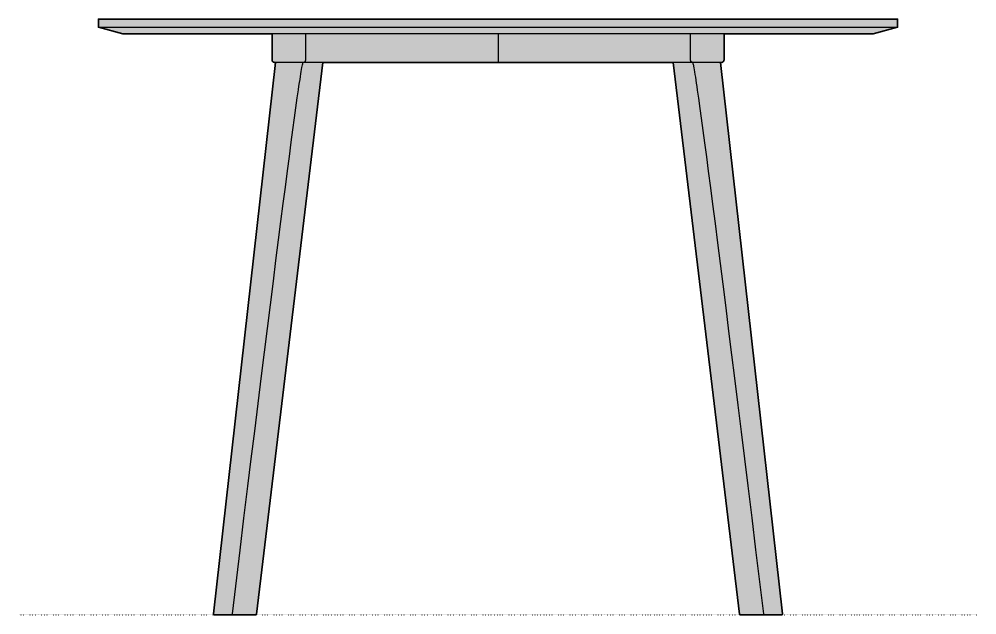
# Model space of a CAD drawing. Header units: millimetres. Extents: x 0 to 2760, y -1454 to 730.
# Drawn here: x 1586 to 2760, y 0 to 730 of the extents above; entities that cross this region are included whole.
import ezdxf

# ---------------------------------------------------------------- set-up
doc = ezdxf.new("R2010")
doc.units = ezdxf.units.MM
doc.linetypes.add('Dots', pattern=[1, 0, -1])
doc.layers.add('Blocks', color=7, linetype='Continuous')
doc.layers.add('Blocks$Fill', color=7, linetype='Continuous', true_color=0xffffff)
for name, color, linetype, lineweight, true_color in [('Blocks$Inner', 7, 'Continuous', 25, 0x007f00), ('Blocks$Outline', 7, 'Continuous', 35, 0xff3f3f), ('Groud', 7, 'Dots', 25, 0x243775)]:
    doc.layers.add(name, color=color, linetype=linetype, lineweight=lineweight, true_color=true_color)

# ---------------------------------------------------------------- blocks, each defined once
blk = doc.blocks.new('CPH 220 Dining Table Ø98 Side')
at = {"layer": 'Blocks$Fill'}
blk.add_hatch(color=256, dxfattribs=at).paths.add_polyline_path([(310.1, 712), (127.2, 712), (97.2, 720), (97.2, 730), (1077.2, 730), (1077.2, 720), (1047.2, 712), (864.4, 712), (864.4, 679.9), (864.4, 679.8), (864.3, 679.7), (864.3, 679.6), (864.3, 679.5), (864.3, 679.4), (864.3, 679.3), (864.2, 679.2), (864.2, 679.1), (864.2, 679), (864.1, 678.9), (864.1, 678.8), (864.1, 678.7), (864, 678.6), (864, 678.5), (863.9, 678.4), (863.9, 678.4), (863.8, 678.3), (863.7, 678.2), (863.7, 678.1), (863.6, 678), (863.5, 678), (863.5, 677.9), (863.4, 677.8), (863.3, 677.7), (863.3, 677.7), (863.2, 677.6), (863.1, 677.5), (863, 677.5), (862.9, 677.4), (862.8, 677.4), (862.7, 677.3), (862.6, 677.3), (862.6, 677.2), (862.5, 677.2), (862.4, 677.2), (862.3, 677.1), (862.2, 677.1), (862.1, 677.1), (862, 677.1), (861.9, 677), (861.8, 677), (861.7, 677), (861.6, 677), (861.5, 677), (861.4, 677), (860.2, 677), (935.9, 1.1), (935.9, 1), (935.9, 1), (935.9, 1), (935.9, 0.9), (935.9, 0.9), (935.9, 0.9), (935.9, 0.8), (935.9, 0.8), (935.9, 0.8), (935.9, 0.7), (935.9, 0.7), (935.8, 0.7), (935.8, 0.6), (935.8, 0.6), (935.8, 0.6), (935.8, 0.5), (935.8, 0.5), (935.8, 0.5), (935.7, 0.5), (935.7, 0.4), (935.7, 0.4), (935.7, 0.4), (935.7, 0.3), (935.6, 0.3), (935.6, 0.3), (935.6, 0.3), (935.6, 0.2), (935.5, 0.2), (935.5, 0.2), (935.5, 0.2), (935.5, 0.2), (935.4, 0.1), (935.4, 0.1), (935.4, 0.1), (935.3, 0.1), (935.3, 0.1), (935.3, 0.1), (935.2, 0.1), (935.2, 0), (935.2, 0), (935.1, 0), (935.1, 0), (935.1, 0), (935, 0), (935, 0), (935, 0), (934.9, 0), (934.9, 0), (913.5, 0), (913.5, 0), (913.5, 0), (913.5, 0), (884.4, 0), (884.3, 0), (884.3, 0), (884.2, 0), (884.2, 0), (884.2, 0), (884.1, 0), (884.1, 0), (884, 0), (884, 0.1), (884, 0.1), (884, 0.1), (883.9, 0.1), (883.9, 0.1), (883.9, 0.1), (883.8, 0.1), (883.8, 0.2), (883.8, 0.2), (883.7, 0.2), (883.7, 0.2), (883.7, 0.3), (883.7, 0.3), (883.6, 0.3), (883.6, 0.3), (883.6, 0.3), (883.6, 0.4), (883.6, 0.4), (883.5, 0.4), (883.5, 0.5), (883.5, 0.5), (883.5, 0.5), (883.5, 0.6), (883.4, 0.6), (883.4, 0.6), (883.4, 0.6), (883.4, 0.7), (883.4, 0.7), (883.4, 0.7), (883.4, 0.8), (883.4, 0.8), (883.4, 0.8), (883.4, 0.9), (802, 677), (587.2, 677), (372.5, 677), (291.1, 0.8), (291.1, 0.8), (291, 0.8), (291, 0.7), (291, 0.7), (291, 0.7), (291, 0.6), (291, 0.6), (291, 0.6), (291, 0.6), (291, 0.5), (290.9, 0.5), (290.9, 0.5), (290.9, 0.4), (290.9, 0.4), (290.9, 0.4), (290.8, 0.3), (290.8, 0.3), (290.8, 0.3), (290.8, 0.3), (290.7, 0.3), (290.7, 0.2), (290.7, 0.2), (290.7, 0.2), (290.6, 0.2), (290.6, 0.1), (290.6, 0.1), (290.5, 0.1), (290.5, 0.1), (290.5, 0.1), (290.4, 0.1), (290.4, 0.1), (290.4, 0), (290.3, 0), (290.3, 0), (290.3, 0), (290.2, 0), (290.2, 0), (290.2, 0), (290.1, 0), (290.1, 0), (260.9, 0), (260.9, 0), (260.9, 0), (260.9, 0), (260.9, 0), (239.5, 0), (239.5, 0), (239.4, 0), (239.4, 0), (239.4, 0), (239.3, 0), (239.3, 0), (239.3, 0), (239.2, 0), (239.2, 0.1), (239.2, 0.1), (239.1, 0.1), (239.1, 0.1), (239.1, 0.1), (239, 0.1), (239, 0.1), (239, 0.2), (238.9, 0.2), (238.9, 0.2), (238.9, 0.2), (238.9, 0.2), (238.8, 0.3), (238.8, 0.3), (238.8, 0.3), (238.8, 0.3), (238.7, 0.4), (238.7, 0.4), (238.7, 0.4), (238.7, 0.5), (238.7, 0.5), (238.7, 0.5), (238.6, 0.5), (238.6, 0.6), (238.6, 0.6), (238.6, 0.6), (238.6, 0.7), (238.6, 0.7), (238.6, 0.7), (238.6, 0.8), (238.5, 0.8), (238.5, 0.8), (238.5, 0.9), (238.5, 0.9), (238.5, 0.9), (238.5, 1), (238.5, 1), (238.5, 1), (238.5, 1.1), (238.5, 1.1), (314.2, 677), (313, 677), (312.9, 677), (312.8, 677), (312.7, 677), (312.6, 677), (312.5, 677.1), (312.4, 677.1), (312.3, 677.1), (312.2, 677.1), (312.1, 677.2), (312, 677.2), (311.9, 677.2), (311.8, 677.3), (311.7, 677.3), (311.6, 677.4), (311.5, 677.4), (311.4, 677.5), (311.3, 677.5), (311.3, 677.6), (311.2, 677.7), (311.1, 677.7), (311, 677.8), (310.9, 677.9), (310.9, 678), (310.8, 678), (310.7, 678.1), (310.7, 678.2), (310.6, 678.3), (310.6, 678.4), (310.5, 678.4), (310.5, 678.5), (310.4, 678.6), (310.4, 678.7), (310.3, 678.8), (310.3, 678.9), (310.2, 679), (310.2, 679.1), (310.2, 679.2), (310.2, 679.3), (310.1, 679.4), (310.1, 679.5), (310.1, 679.6), (310.1, 679.7), (310.1, 679.8), (310.1, 679.9), (310.1, 680)], flags=0)
at = {"layer": 'Blocks$Inner'}
for p, q in [((97.2, 720), (1077.2, 720)), ((825.5, 677), (587.2, 677))]:
    blk.add_line(p, q, dxfattribs=at)
blk.add_lwpolyline([(1047.2, 712), (127.2, 712), (97.2, 720), (97.2, 730), (1077.2, 730), (1077.2, 720)], close=True, dxfattribs=at)
for points in [[(351, 712), (351, 680), (351, 679.9), (351, 679.7), (351, 679.6), (351, 679.5), (351, 679.3), (351, 679.2), (351, 679.2), (350.9, 679.1), (350.9, 679), (350.9, 679), (350.9, 678.9), (350.9, 678.8), (350.8, 678.8), (350.8, 678.7), (350.8, 678.6), (350.8, 678.6), (350.8, 678.5), (350.7, 678.4), (350.7, 678.4), (350.7, 678.3), (350.6, 678.2), (350.6, 678.2), (350.6, 678.1), (350.5, 678), (350.5, 678), (350.5, 677.9), (350.4, 677.9), (350.4, 677.8), (350.3, 677.8), (350.3, 677.7), (350.3, 677.7), (350.2, 677.6), (350.2, 677.6), (350.1, 677.5), (350.1, 677.5), (350, 677.4), (350, 677.4), (349.9, 677.4), (349.9, 677.3), (349.8, 677.3), (349.8, 677.3), (349.7, 677.2), (349.7, 677.2), (349.6, 677.2), (349.6, 677.2), (349.6, 677.1), (349.5, 677.1), (349.5, 677.1), (349.4, 677.1), (349.4, 677.1), (349.3, 677.1), (349.3, 677), (349.2, 677), (349.2, 677), (349.1, 677), (349.1, 677), (349, 677), (349, 677), (348.9, 677), (313.1, 677), (313, 677), (312.9, 677), (312.8, 677), (312.7, 677), (312.6, 677), (312.5, 677.1), (312.4, 677.1), (312.3, 677.1), (312.2, 677.1), (312.1, 677.2), (312, 677.2), (311.9, 677.2), (311.8, 677.3), (311.7, 677.3), (311.6, 677.4), (311.5, 677.4), (311.4, 677.5), (311.3, 677.5), (311.3, 677.6), (311.2, 677.7), (311.1, 677.7), (311, 677.8), (310.9, 677.9), (310.9, 678), (310.8, 678), (310.7, 678.1), (310.7, 678.2), (310.6, 678.3), (310.6, 678.4), (310.5, 678.4), (310.5, 678.5), (310.4, 678.6), (310.4, 678.7), (310.3, 678.8), (310.3, 678.9), (310.2, 679), (310.2, 679.1), (310.2, 679.2), (310.2, 679.3), (310.1, 679.4), (310.1, 679.5), (310.1, 679.6), (310.1, 679.7), (310.1, 679.8), (310.1, 679.9), (310.1, 680), (310.1, 712)], [(587.2, 712), (587.2, 677), (349, 677)], [(864.4, 712), (864.4, 680), (864.4, 679.9), (864.4, 679.8), (864.3, 679.7), (864.3, 679.6), (864.3, 679.5), (864.3, 679.4), (864.3, 679.3), (864.2, 679.2), (864.2, 679.1), (864.2, 679), (864.1, 678.9), (864.1, 678.8), (864.1, 678.7), (864, 678.6), (864, 678.5), (863.9, 678.4), (863.9, 678.4), (863.8, 678.3), (863.7, 678.2), (863.7, 678.1), (863.6, 678), (863.5, 678), (863.5, 677.9), (863.4, 677.8), (863.3, 677.7), (863.3, 677.7), (863.2, 677.6), (863.1, 677.5), (863, 677.5), (862.9, 677.4), (862.8, 677.4), (862.7, 677.3), (862.6, 677.3), (862.6, 677.2), (862.5, 677.2), (862.4, 677.2), (862.3, 677.1), (862.2, 677.1), (862.1, 677.1), (862, 677.1), (861.9, 677), (861.8, 677), (861.7, 677), (861.6, 677), (861.5, 677), (861.4, 677), (825.5, 677), (825.5, 677), (825.4, 677), (825.4, 677), (825.3, 677), (825.3, 677), (825.2, 677), (825.2, 677), (825.1, 677.1), (825.1, 677.1), (825, 677.1), (825, 677.1), (824.9, 677.1), (824.9, 677.1), (824.8, 677.2), (824.8, 677.2), (824.7, 677.2), (824.7, 677.2), (824.6, 677.3), (824.6, 677.3), (824.5, 677.3), (824.5, 677.4), (824.4, 677.4), (824.4, 677.4), (824.3, 677.5), (824.3, 677.5), (824.3, 677.6), (824.2, 677.6), (824.2, 677.7), (824.1, 677.7), (824.1, 677.8), (824, 677.8), (824, 677.9), (824, 677.9), (823.9, 678), (823.9, 678), (823.9, 678.1), (823.8, 678.2), (823.8, 678.2), (823.8, 678.3), (823.7, 678.4), (823.7, 678.4), (823.7, 678.5), (823.6, 678.6), (823.6, 678.6), (823.6, 678.7), (823.6, 678.8), (823.6, 678.8), (823.5, 678.9), (823.5, 679), (823.5, 679), (823.5, 679.1), (823.5, 679.2), (823.5, 679.2), (823.4, 679.3), (823.4, 679.5), (823.4, 679.6), (823.4, 679.7), (823.4, 679.9), (823.4, 680), (823.4, 712)], [(314.2, 677), (238.5, 1.1), (238.5, 1.1), (238.5, 1), (238.5, 1), (238.5, 1), (238.5, 0.9), (238.5, 0.9), (238.5, 0.9), (238.5, 0.8), (238.5, 0.8), (238.6, 0.8), (238.6, 0.7), (238.6, 0.7), (238.6, 0.7), (238.6, 0.6), (238.6, 0.6), (238.6, 0.6), (238.6, 0.5), (238.7, 0.5), (238.7, 0.5), (238.7, 0.5), (238.7, 0.4), (238.7, 0.4), (238.7, 0.4), (238.8, 0.3), (238.8, 0.3), (238.8, 0.3), (238.8, 0.3), (238.9, 0.2), (238.9, 0.2), (238.9, 0.2), (238.9, 0.2), (239, 0.2), (239, 0.1), (239, 0.1), (239.1, 0.1), (239.1, 0.1), (239.1, 0.1), (239.2, 0.1), (239.2, 0.1), (239.2, 0), (239.3, 0), (239.3, 0), (239.3, 0), (239.4, 0), (239.4, 0), (239.4, 0), (239.5, 0), (239.5, 0), (239.5, 0), (260.9, 0), (260.9, 0), (260.9, 0), (260.9, 0), (260.9, 0), (260.9, 0), (260.9, 0), (260.9, 0), (260.9, 0), (260.9, 0), (261, 0), (261, 0), (261, 0), (261, 0), (261, 0), (261, 0), (261, 0), (261, 0), (261, 0), (261, 0), (261, 0), (261, 0), (261, 0), (261, 0), (261, 0), (261, 0), (261, 0.1), (261, 0.1), (261.1, 0.1), (261.1, 0.1), (261.1, 0.1), (261.1, 0.1), (261.1, 0.1), (261.1, 0.1), (261.1, 0.1), (261.1, 0.1), (261.1, 0.1), (261.1, 0.1), (261.1, 0.2), (261.2, 0.2), (261.2, 0.2), (261.2, 0.2), (261.2, 0.2), (261.2, 0.2), (261.2, 0.2), (261.2, 0.3), (261.2, 0.3), (261.2, 0.3), (261.2, 0.3), (261.3, 0.4), (261.3, 0.4), (261.3, 0.4), (261.3, 0.5), (261.3, 0.5), (261.3, 0.5), (261.3, 0.6), (261.3, 0.6), (261.3, 0.7), (261.3, 0.7), (261.4, 0.8), (261.4, 0.8), (261.4, 0.9), (261.4, 0.9), (261.4, 0.9), (261.4, 1), (261.4, 1.1), (270.9, 79.3), (275.7, 118.4), (280.5, 157.5), (284.6, 191.3), (288.8, 225.1), (293, 258.9), (297.2, 292.8), (300.8, 321.8), (304.4, 350.9), (308.1, 379.9), (311.7, 409), (314.9, 434.4), (318.1, 459.7), (321, 481.9), (323.8, 504.1), (326.4, 524.2), (329, 544.3), (331.3, 561.7), (333.6, 579.1), (335.6, 594.2), (337.7, 609.2), (339.4, 621.4), (341.1, 633.5), (342.5, 643.5), (343.1, 647.9), (343.8, 652.2), (344.4, 656.1), (345, 659.9), (345.4, 662.9), (345.9, 666), (346.4, 668.4), (346.8, 670.7), (347.1, 672.6), (347.5, 674.2), (347.7, 675.4), (347.9, 675.9), (347.9, 676.1), (348, 676.3), (348, 676.4), (348.1, 676.6), (348.1, 676.6), (348.1, 676.7), (348.2, 676.7), (348.2, 676.8), (348.2, 676.8), (348.2, 676.8), (348.2, 676.9), (348.2, 676.9), (348.2, 676.9), (348.3, 676.9), (348.3, 676.9), (348.3, 676.9), (348.3, 676.9), (348.3, 676.9), (348.3, 676.9), (348.3, 677), (348.3, 677), (348.3, 677), (348.3, 677), (348.3, 677), (348.3, 677), (348.3, 677), (348.3, 677), (348.3, 677), (348.3, 677), (348.3, 677), (348.3, 677), (348.3, 677), (348.3, 677), (348.3, 677), (348.3, 677), (348.3, 677), (348.3, 677), (348.3, 677), (348.3, 677), (348.3, 677), (348.4, 677), (348.4, 677), (348.4, 677), (348.4, 677), (348.4, 677), (348.4, 677), (348.4, 677)], [(260.9, 0), (290.1, 0), (290.1, 0), (290.2, 0), (290.2, 0), (290.2, 0), (290.3, 0), (290.3, 0), (290.3, 0), (290.4, 0), (290.4, 0.1), (290.4, 0.1), (290.5, 0.1), (290.5, 0.1), (290.5, 0.1), (290.6, 0.1), (290.6, 0.1), (290.6, 0.2), (290.7, 0.2), (290.7, 0.2), (290.7, 0.2), (290.7, 0.3), (290.8, 0.3), (290.8, 0.3), (290.8, 0.3), (290.8, 0.3), (290.9, 0.4), (290.9, 0.4), (290.9, 0.4), (290.9, 0.5), (290.9, 0.5), (291, 0.5), (291, 0.6), (291, 0.6), (291, 0.6), (291, 0.6), (291, 0.7), (291, 0.7), (291, 0.7), (291, 0.8), (291.1, 0.8), (291.1, 0.8), (291.1, 0.9), (372.5, 677)], [(913.5, 0), (884.4, 0), (884.3, 0), (884.3, 0), (884.2, 0), (884.2, 0), (884.2, 0), (884.1, 0), (884.1, 0), (884, 0), (884, 0.1), (884, 0.1), (884, 0.1), (883.9, 0.1), (883.9, 0.1), (883.9, 0.1), (883.8, 0.1), (883.8, 0.2), (883.8, 0.2), (883.7, 0.2), (883.7, 0.2), (883.7, 0.3), (883.7, 0.3), (883.6, 0.3), (883.6, 0.3), (883.6, 0.3), (883.6, 0.4), (883.6, 0.4), (883.5, 0.4), (883.5, 0.5), (883.5, 0.5), (883.5, 0.5), (883.5, 0.6), (883.4, 0.6), (883.4, 0.6), (883.4, 0.6), (883.4, 0.7), (883.4, 0.7), (883.4, 0.7), (883.4, 0.8), (883.4, 0.8), (883.4, 0.8), (883.4, 0.9), (802, 677)], [(860.2, 677), (935.9, 1.1), (935.9, 1.1), (935.9, 1), (935.9, 1), (935.9, 1), (935.9, 0.9), (935.9, 0.9), (935.9, 0.9), (935.9, 0.8), (935.9, 0.8), (935.9, 0.8), (935.9, 0.7), (935.9, 0.7), (935.8, 0.7), (935.8, 0.6), (935.8, 0.6), (935.8, 0.6), (935.8, 0.5), (935.8, 0.5), (935.8, 0.5), (935.7, 0.5), (935.7, 0.4), (935.7, 0.4), (935.7, 0.4), (935.7, 0.3), (935.6, 0.3), (935.6, 0.3), (935.6, 0.3), (935.6, 0.2), (935.5, 0.2), (935.5, 0.2), (935.5, 0.2), (935.5, 0.2), (935.4, 0.1), (935.4, 0.1), (935.4, 0.1), (935.3, 0.1), (935.3, 0.1), (935.3, 0.1), (935.2, 0.1), (935.2, 0), (935.2, 0), (935.1, 0), (935.1, 0), (935.1, 0), (935, 0), (935, 0), (935, 0), (934.9, 0), (934.9, 0), (913.5, 0), (913.5, 0), (913.5, 0), (913.5, 0), (913.5, 0), (913.5, 0), (913.5, 0), (913.5, 0), (913.5, 0), (913.5, 0), (913.5, 0), (913.5, 0), (913.5, 0), (913.5, 0), (913.5, 0), (913.4, 0), (913.4, 0), (913.4, 0), (913.4, 0), (913.4, 0), (913.4, 0), (913.4, 0), (913.4, 0), (913.4, 0), (913.4, 0), (913.4, 0), (913.4, 0.1), (913.4, 0.1), (913.4, 0.1), (913.4, 0.1), (913.4, 0.1), (913.3, 0.1), (913.3, 0.1), (913.3, 0.1), (913.3, 0.1), (913.3, 0.1), (913.3, 0.1), (913.3, 0.2), (913.3, 0.2), (913.3, 0.2), (913.3, 0.2), (913.2, 0.2), (913.2, 0.2), (913.2, 0.2), (913.2, 0.3), (913.2, 0.3), (913.2, 0.3), (913.2, 0.3), (913.2, 0.3), (913.2, 0.4), (913.2, 0.4), (913.2, 0.4), (913.1, 0.5), (913.1, 0.5), (913.1, 0.5), (913.1, 0.6), (913.1, 0.6), (913.1, 0.7), (913.1, 0.7), (913.1, 0.8), (913.1, 0.8), (913.1, 0.8), (913.1, 0.9), (913.1, 0.9), (913.1, 1), (913.1, 1.1), (903.5, 79.6), (898.7, 118.9), (893.9, 158.1), (885.7, 224.1), (881.7, 257), (877.6, 290), (874, 318.8), (870.4, 347.6), (866.8, 376.4), (863.2, 405.2), (860, 430.5), (856.8, 455.9), (853.8, 479.5), (850.7, 503.2), (848.1, 523.5), (845.5, 543.7), (843.2, 561.2), (840.9, 578.6), (838.9, 593.5), (836.8, 608.5), (835.2, 620.7), (833.4, 633), (832, 642.8), (831.4, 647.3), (830.7, 651.7), (830.2, 655.3), (829.6, 658.9), (829.1, 662.1), (828.6, 665.4), (828.1, 667.9), (827.7, 670.4), (827.4, 672.2), (827.2, 673.1), (827, 674), (826.7, 675.1), (826.6, 675.7), (826.4, 676.3), (826.4, 676.4), (826.4, 676.5), (826.3, 676.5), (826.3, 676.6), (826.3, 676.6), (826.3, 676.7), (826.3, 676.7), (826.3, 676.7), (826.3, 676.7), (826.2, 676.8), (826.2, 676.8), (826.2, 676.8), (826.2, 676.8), (826.2, 676.9), (826.2, 676.9), (826.2, 676.9), (826.1, 676.9), (826.1, 676.9), (826.1, 677), (826.1, 677), (826.1, 677)]]:
    blk.add_lwpolyline(points, dxfattribs=at)
at = {"layer": 'Blocks$Outline'}
for points in [[(310.1, 712), (127.2, 712), (97.2, 720), (97.2, 730), (1077.2, 730), (1077.2, 720), (1047.2, 712)], [(314.2, 677), (313.1, 677), (313, 677), (312.9, 677), (312.8, 677), (312.7, 677), (312.6, 677), (312.5, 677.1), (312.4, 677.1), (312.3, 677.1), (312.2, 677.1), (312.1, 677.2), (312, 677.2), (311.9, 677.2), (311.8, 677.3), (311.7, 677.3), (311.6, 677.4), (311.5, 677.4), (311.4, 677.5), (311.3, 677.5), (311.3, 677.6), (311.2, 677.7), (311.1, 677.7), (311, 677.8), (310.9, 677.9), (310.9, 678), (310.8, 678), (310.7, 678.1), (310.7, 678.2), (310.6, 678.3), (310.6, 678.4), (310.5, 678.4), (310.5, 678.5), (310.4, 678.6), (310.4, 678.7), (310.3, 678.8), (310.3, 678.9), (310.2, 679), (310.2, 679.1), (310.2, 679.2), (310.2, 679.3), (310.1, 679.4), (310.1, 679.5), (310.1, 679.6), (310.1, 679.7), (310.1, 679.8), (310.1, 679.9), (310.1, 680), (310.1, 712)], [(864.4, 712), (864.4, 680), (864.4, 679.9), (864.4, 679.8), (864.3, 679.7), (864.3, 679.6), (864.3, 679.5), (864.3, 679.4), (864.3, 679.3), (864.2, 679.2), (864.2, 679.1), (864.2, 679), (864.1, 678.9), (864.1, 678.8), (864.1, 678.7), (864, 678.6), (864, 678.5), (863.9, 678.4), (863.9, 678.4), (863.8, 678.3), (863.7, 678.2), (863.7, 678.1), (863.6, 678), (863.5, 678), (863.5, 677.9), (863.4, 677.8), (863.3, 677.7), (863.3, 677.7), (863.2, 677.6), (863.1, 677.5), (863, 677.5), (862.9, 677.4), (862.8, 677.4), (862.7, 677.3), (862.6, 677.3), (862.6, 677.2), (862.5, 677.2), (862.4, 677.2), (862.3, 677.1), (862.2, 677.1), (862.1, 677.1), (862, 677.1), (861.9, 677), (861.8, 677), (861.7, 677), (861.6, 677), (861.5, 677), (861.4, 677), (860.2, 677)], [(1047.2, 712), (864.4, 712)], [(260.9, 0), (260.9, 0), (260.9, 0), (260.9, 0), (260.9, 0), (239.5, 0), (239.5, 0), (239.5, 0), (239.4, 0), (239.4, 0), (239.4, 0), (239.3, 0), (239.3, 0), (239.3, 0), (239.2, 0), (239.2, 0.1), (239.2, 0.1), (239.1, 0.1), (239.1, 0.1), (239.1, 0.1), (239, 0.1), (239, 0.1), (239, 0.2), (238.9, 0.2), (238.9, 0.2), (238.9, 0.2), (238.9, 0.2), (238.8, 0.3), (238.8, 0.3), (238.8, 0.3), (238.8, 0.3), (238.7, 0.4), (238.7, 0.4), (238.7, 0.4), (238.7, 0.5), (238.7, 0.5), (238.7, 0.5), (238.6, 0.5), (238.6, 0.6), (238.6, 0.6), (238.6, 0.6), (238.6, 0.7), (238.6, 0.7), (238.6, 0.7), (238.6, 0.8), (238.5, 0.8), (238.5, 0.8), (238.5, 0.9), (238.5, 0.9), (238.5, 0.9), (238.5, 1), (238.5, 1), (238.5, 1), (238.5, 1.1), (238.5, 1.1), (314.2, 677)], [(372.5, 677), (291.1, 0.9), (291.1, 0.8), (291.1, 0.8), (291, 0.8), (291, 0.7), (291, 0.7), (291, 0.7), (291, 0.6), (291, 0.6), (291, 0.6), (291, 0.6), (291, 0.5), (290.9, 0.5), (290.9, 0.5), (290.9, 0.4), (290.9, 0.4), (290.9, 0.4), (290.8, 0.3), (290.8, 0.3), (290.8, 0.3), (290.8, 0.3), (290.7, 0.3), (290.7, 0.2), (290.7, 0.2), (290.7, 0.2), (290.6, 0.2), (290.6, 0.1), (290.6, 0.1), (290.5, 0.1), (290.5, 0.1), (290.5, 0.1), (290.4, 0.1), (290.4, 0.1), (290.4, 0), (290.3, 0), (290.3, 0), (290.3, 0), (290.2, 0), (290.2, 0), (290.2, 0), (290.1, 0), (290.1, 0)], [(587.2, 677), (372.5, 677)], [(802, 677), (587.2, 677)], [(884.4, 0), (884.3, 0), (884.3, 0), (884.2, 0), (884.2, 0), (884.2, 0), (884.1, 0), (884.1, 0), (884, 0), (884, 0.1), (884, 0.1), (884, 0.1), (883.9, 0.1), (883.9, 0.1), (883.9, 0.1), (883.8, 0.1), (883.8, 0.2), (883.8, 0.2), (883.7, 0.2), (883.7, 0.2), (883.7, 0.3), (883.7, 0.3), (883.6, 0.3), (883.6, 0.3), (883.6, 0.3), (883.6, 0.4), (883.6, 0.4), (883.5, 0.4), (883.5, 0.5), (883.5, 0.5), (883.5, 0.5), (883.5, 0.6), (883.4, 0.6), (883.4, 0.6), (883.4, 0.6), (883.4, 0.7), (883.4, 0.7), (883.4, 0.7), (883.4, 0.8), (883.4, 0.8), (883.4, 0.8), (883.4, 0.9), (802, 677)], [(860.2, 677), (935.9, 1.1), (935.9, 1.1), (935.9, 1), (935.9, 1), (935.9, 1), (935.9, 0.9), (935.9, 0.9), (935.9, 0.9), (935.9, 0.8), (935.9, 0.8), (935.9, 0.8), (935.9, 0.7), (935.9, 0.7), (935.8, 0.7), (935.8, 0.6), (935.8, 0.6), (935.8, 0.6), (935.8, 0.5), (935.8, 0.5), (935.8, 0.5), (935.7, 0.5), (935.7, 0.4), (935.7, 0.4), (935.7, 0.4), (935.7, 0.3), (935.6, 0.3), (935.6, 0.3), (935.6, 0.3), (935.6, 0.2), (935.5, 0.2), (935.5, 0.2), (935.5, 0.2), (935.5, 0.2), (935.4, 0.1), (935.4, 0.1), (935.4, 0.1), (935.3, 0.1), (935.3, 0.1), (935.3, 0.1), (935.2, 0.1), (935.2, 0), (935.2, 0), (935.1, 0), (935.1, 0), (935.1, 0), (935, 0), (935, 0), (935, 0), (934.9, 0), (934.9, 0), (913.5, 0), (913.5, 0), (913.5, 0), (913.5, 0), (913.5, 0)], [(290.1, 0), (260.9, 0)], [(913.5, 0), (884.4, 0)]]:
    blk.add_lwpolyline(points, dxfattribs=at)

msp = doc.modelspace()

# ---------------------------------------------------------------- linework, layer by layer
at = {"layer": 'Groud'}
msp.add_lwpolyline([(1585.7, 0), (2760.1, 0)], dxfattribs=at)

# ---------------------------------------------------------------- block references
at = {"layer": 'Blocks'}
msp.add_blockref('CPH 220 Dining Table Ø98 Side', (1585.7, 0), dxfattribs=at)

doc.saveas('drawing.dxf')
